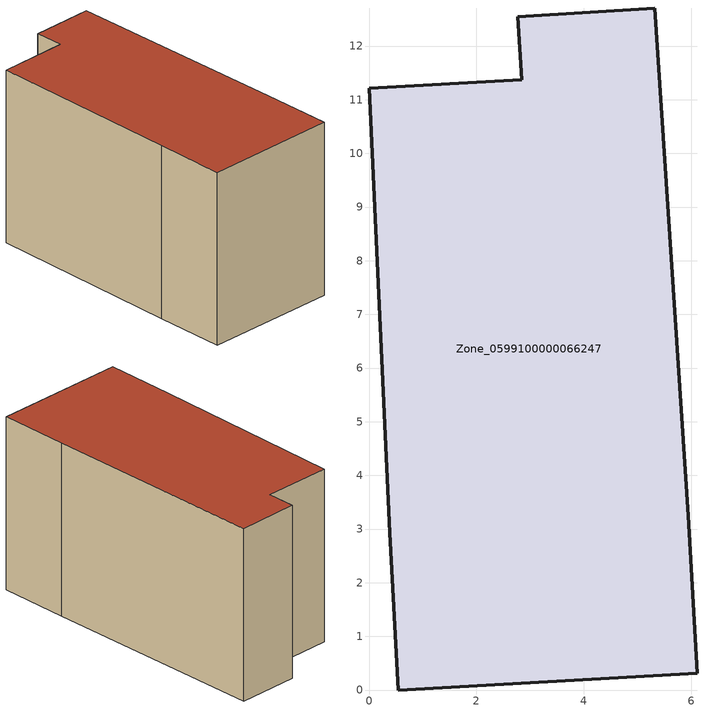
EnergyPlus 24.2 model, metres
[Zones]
Zone_0599100000066247
 floor ground (C_G): 0,11.21 2.84,11.37 2.77,12.55 5.32,12.71 5.95,3.25 6.12,0.31 0.55,0 0.38,2.93 z0
 wall outside (C_F): 0.38,2.93 0.55,0 6.12,0.31 5.95,3.25 5.32,12.71 2.77,12.55 2.84,11.37 0,11.21 0.38,2.93 z0:7.29
 roof outside (C_R): 2.84,11.37 0,11.21 0.38,2.93 0.55,0 6.12,0.31 5.95,3.25 5.32,12.71 2.77,12.55 z7.29
[BUILDING]
Pand.0599100000066247: North Axis=0; Terrain=City; Loads Convergence Tolerance Value=0.04; Temperature Convergence Tolerance Value=0.4; Solar Distribution=FullExterior; Maximum Number of Warmup Days=25; Minimum Number of Warmup Days=1
[Site:Location]
Rotterdam.The.Hague.AP_ZH_NLD Design_Conditions: Latitude=51.96; Longitude=4.45; Time Zone=1; Elevation=-4.5
[SITE:GROUNDTEMPERATURE:BUILDINGSURFACE]
18, 18, 18, 18, 18, 18, 18, 18, 18, 18, 18, 18
[MATERIAL] Thermal Absorptance=0.9; Solar Absorptance=0.7; Visible Absorptance=0.7
Name | Roughness | Thickness | Conductivity | Density | Specific Heat
G.TI.1975-1991 | MediumSmooth | 0.15 | 0.288461 | 540 | 1210
F.TI.1975-1991 | Rough | 0.3 | 0.230769 | 1920 | 840
R.TI.1975-1991 | MediumRough | 0.2 | 0.153846 | 1500 | 1000
[CONSTRUCTION]
C_G: G.TI.1975-1991
C_F: F.TI.1975-1991
C_R: R.TI.1975-1991
[ZONE]
Zone_0599100000066247: Type=1; Multiplier=1; Ceiling Height=Autocalculate; Volume=Autocalculate; Floor Area=autocalculate; Part of Total Floor Area=Yes
[ZONEINFILTRATION:DESIGNFLOWRATE]
Infil_Zone_0599100000066247: Zone or ZoneList or Space or SpaceList=Zone_0599100000066247; Schedule=AlwaysOn; Design Flow Rate Calculation Method=Flow/Area; Flow Rate per Floor Area=0.003; Constant Term Coefficient=1; Temperature Term Coefficient=0; Velocity Term Coefficient=0; Velocity Squared Term Coefficient=0
[HVACTEMPLATE:ZONE:IDEALLOADSAIRSYSTEM]
Zone_0599100000066247: Maximum Heating Supply Air Temperature=50; Minimum Cooling Supply Air Temperature=13; Maximum Heating Supply Air Humidity Ratio=0.0156; Minimum Cooling Supply Air Humidity Ratio=0.0077; Heating Limit=NoLimit; Cooling Limit=NoLimit; Dehumidification Control Type=ConstantSensibleHeatRatio; Cooling Sensible Heat Ratio=0.7; Dehumidification Setpoint=60; Humidification Control Type=None; Humidification Setpoint=30; Outdoor Air Method=None; Outdoor Air Flow Rate per Person=0.00944; Outdoor Air Flow Rate per Zone Floor Area=0; Outdoor Air Flow Rate per Zone=0; Demand Controlled Ventilation Type=None; Outdoor Air Economizer Type=NoEconomizer; Heat Recovery Type=None; Sensible Heat Recovery Effectiveness=0.7; Latent Heat Recovery Effectiveness=0.65
[ZONECONTROL:THERMOSTAT]
ThermostatControl_Zone_0599100000066247: Zone or ZoneList=Zone_0599100000066247; Control Type Schedule=DualSetpointControlType; Control 1=Thermostat_Zone_0599100000066247; Temperature Difference Between Cutout And Setpoint=0
[THERMOSTATSETPOINT:DUALSETPOINT]
Thermostat_Zone_0599100000066247: Heating Setpoint Temperature Schedule=HeatingSetpoint_Zone_0599100000066247; Cooling Setpoint Temperature Schedule=CoolingSetpoint_Zone_0599100000066247
[SCHEDULE:COMPACT]
HeatingSetpoint_Zone_0599100000066247: Through: 12/31, For: AllDays, Until: 24:00, 21
CoolingSetpoint_Zone_0599100000066247: Through: 12/31, For: AllDays, Until: 24:00, 24
DualSetpointControlType: Through: 12/31, For: AllDays, Until: 24:00, 4
AlwaysOn: Through: 12/31, For: AllDays, Until: 24:00, 1
